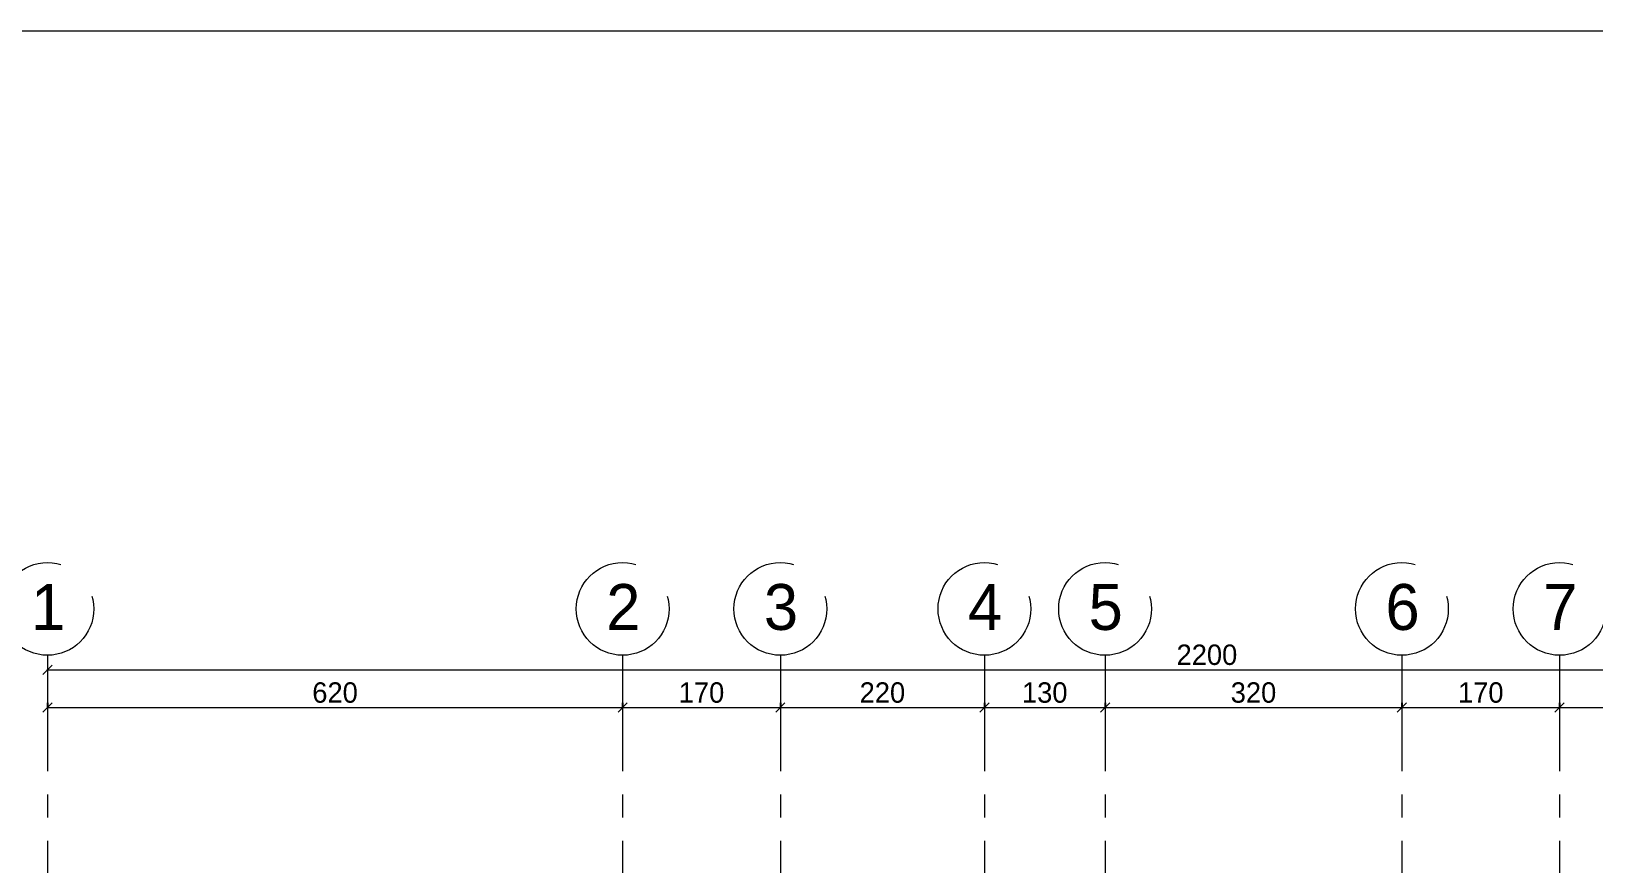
# Model space of a CAD drawing. Header units: inches. Extents: x -114 to 635, y -137 to 57.
# Drawn here: x 292.12 to 308.96, y 28.92 to 37.89 of the extents above; entities that cross this region are included whole.
import ezdxf

# ---------------------------------------------------------------- set-up
doc = ezdxf.new("R2010")
doc.units = ezdxf.units.IN
doc.header["$MEASUREMENT"] = 0
doc.header["$PDMODE"] = 98
doc.linetypes.add('CENTER', pattern=[2, 1.25, -0.25, 0.25, -0.25])
doc.linetypes.add('CENTERX2', pattern=[4, 2.5, -0.5, 0.5, -0.5])
doc.layers.get('0').update_dxf_attribs({"lineweight": 5})
doc.layers.get('Defpoints').update_dxf_attribs({"lineweight": 5})
doc.layers.add('AXIES', color=7, linetype='CENTER', lineweight=0, true_color=0x949596)
doc.layers.add('AXIS DIMENSION', color=8, linetype='Continuous', lineweight=5)
doc.layers.add('BORDER A2', color=7, linetype='Continuous', lineweight=50)
doc.styles.add('A0$0$002-F.FLOOR PLAN$0$xref plans$0$ATTRIBUTE', font='BKANT.TTF')
doc.styles.add('MAIN', font='')
doc.styles.get('MAIN').set_extended_font_data('Shonar Bangla')
doc.dimstyles.new('MFS-AXIS', dxfattribs={"dimtxt": 0.22, "dimasz": 0.1, "dimexe": 0, "dimexo": 0.15, "dimgap": 0.05, "dimtad": 1, "dimdec": 0, "dimlfac": 100, "dimzin": 0, "dimdsep": 46, "dimtxsty": 'MAIN', "dimblk": 'OBLIQUE', "dimcen": 0.09, "dimclrd": 1, "dimclre": 1, "dimclrt": 2, "dimadec": 0, "dimazin": 0, "dimtfac": 1, "dimtdec": 0, "dimtix": 1, "dimtofl": 0, "dimtmove": 2, "dimatfit": 3, "dimldrblk": 'OBLIQUE', "dimfxl": 0.05, "dimfxlon": 1, "dimtolj": 1, "dimtzin": 0, "dimlwd": -1, "dimarcsym": 1})

# ---------------------------------------------------------------- blocks, each defined once
blk = doc.blocks.new('_Oblique')
at = {"color": 0, "lineweight": -2}
blk.add_line((-0.5, -0.5), (0.5, 0.5), dxfattribs=at)
blk = doc.blocks.new('*D1008')
at = {"layer": 'AXIS DIMENSION', "color": 1, "linetype": 'Continuous', "lineweight": -2, "transparency": 16777216}
for p, q in [((292.295, 30.652), (292.295, 30.602)), ((298.495, 30.652), (298.495, 30.602))]:
    blk.add_line(p, q, dxfattribs=at)
at = {"layer": 'AXIS DIMENSION', "color": 17, "linetype": 'Continuous', "transparency": 16777216}
blk.add_line((292.295, 30.602), (298.495, 30.602), dxfattribs=at)
at = {"layer": 'Defpoints', "color": 0, "transparency": 16777216}
for p in [(292.295, 31.165), (298.495, 31.165), (298.495, 30.602)]:
    blk.add_point(p, dxfattribs=at)
at = {"layer": 'AXIS DIMENSION', "color": 17, "transparency": 16777216, "xscale": 0.1, "yscale": 0.1, "zscale": 0.1, "rotation": 180}
blk.add_blockref('_Oblique', (292.295, 30.602), dxfattribs=at)
at = {"layer": 'AXIS DIMENSION', "color": 17, "transparency": 16777216, "xscale": 0.1, "yscale": 0.1, "zscale": 0.1}
blk.add_blockref('_Oblique', (298.495, 30.602), dxfattribs=at)
at = {"layer": 'AXIS DIMENSION', "color": 3, "transparency": 16777216, "insert": (295.395, 30.762), "char_height": 0.22, "attachment_point": 5, "style": 'MAIN'}
blk.add_mtext('\\A1;620', dxfattribs=at)
blk = doc.blocks.new('*D1009')
at = {"layer": 'AXIS DIMENSION', "color": 1, "linetype": 'Continuous', "lineweight": -2, "transparency": 16777216}
blk.add_line((298.495, 30.652), (298.495, 30.602), dxfattribs=at)
at = {"layer": 'AXIS DIMENSION', "color": 17, "linetype": 'Continuous', "transparency": 16777216}
blk.add_line((298.495, 30.602), (300.195, 30.602), dxfattribs=at)
at = {"layer": 'Defpoints', "color": 0, "transparency": 16777216}
for p in [(298.495, 31.165), (300.195, 30.602), (300.195, 30.602)]:
    blk.add_point(p, dxfattribs=at)
at = {"layer": 'AXIS DIMENSION', "color": 17, "transparency": 16777216, "xscale": 0.1, "yscale": 0.1, "zscale": 0.1, "rotation": 180}
blk.add_blockref('_Oblique', (298.495, 30.602), dxfattribs=at)
at = {"layer": 'AXIS DIMENSION', "color": 17, "transparency": 16777216, "xscale": 0.1, "yscale": 0.1, "zscale": 0.1}
blk.add_blockref('_Oblique', (300.195, 30.602), dxfattribs=at)
at = {"layer": 'AXIS DIMENSION', "color": 3, "transparency": 16777216, "insert": (299.345, 30.762), "char_height": 0.22, "attachment_point": 5, "style": 'MAIN'}
blk.add_mtext('\\A1;170', dxfattribs=at)
blk = doc.blocks.new('*D1010')
at = {"layer": 'AXIS DIMENSION', "color": 1, "linetype": 'Continuous', "lineweight": -2, "transparency": 16777216}
blk.add_line((300.195, 30.652), (300.195, 30.602), dxfattribs=at)
at = {"layer": 'AXIS DIMENSION', "color": 17, "linetype": 'Continuous', "transparency": 16777216}
blk.add_line((300.195, 30.602), (302.395, 30.602), dxfattribs=at)
at = {"layer": 'Defpoints', "color": 0, "transparency": 16777216}
for p in [(300.195, 30.88), (302.395, 30.602), (302.395, 30.602)]:
    blk.add_point(p, dxfattribs=at)
at = {"layer": 'AXIS DIMENSION', "color": 17, "transparency": 16777216, "xscale": 0.1, "yscale": 0.1, "zscale": 0.1, "rotation": 180}
blk.add_blockref('_Oblique', (300.195, 30.602), dxfattribs=at)
at = {"layer": 'AXIS DIMENSION', "color": 17, "transparency": 16777216, "xscale": 0.1, "yscale": 0.1, "zscale": 0.1}
blk.add_blockref('_Oblique', (302.395, 30.602), dxfattribs=at)
at = {"layer": 'AXIS DIMENSION', "color": 3, "transparency": 16777216, "insert": (301.295, 30.762), "char_height": 0.22, "attachment_point": 5, "style": 'MAIN'}
blk.add_mtext('\\A1;220', dxfattribs=at)
blk = doc.blocks.new('*D1011')
at = {"layer": 'AXIS DIMENSION', "color": 1, "linetype": 'Continuous', "lineweight": -2, "transparency": 16777216}
blk.add_line((302.395, 30.652), (302.395, 30.602), dxfattribs=at)
at = {"layer": 'AXIS DIMENSION', "color": 17, "linetype": 'Continuous', "transparency": 16777216}
blk.add_line((302.395, 30.602), (303.695, 30.602), dxfattribs=at)
at = {"layer": 'Defpoints', "color": 0, "transparency": 16777216}
for p in [(302.395, 30.88), (303.695, 30.602), (303.695, 30.602)]:
    blk.add_point(p, dxfattribs=at)
at = {"layer": 'AXIS DIMENSION', "color": 17, "transparency": 16777216, "xscale": 0.1, "yscale": 0.1, "zscale": 0.1, "rotation": 180}
blk.add_blockref('_Oblique', (302.395, 30.602), dxfattribs=at)
at = {"layer": 'AXIS DIMENSION', "color": 17, "transparency": 16777216, "xscale": 0.1, "yscale": 0.1, "zscale": 0.1}
blk.add_blockref('_Oblique', (303.695, 30.602), dxfattribs=at)
at = {"layer": 'AXIS DIMENSION', "color": 3, "transparency": 16777216, "insert": (303.045, 30.762), "char_height": 0.22, "attachment_point": 5, "style": 'MAIN'}
blk.add_mtext('\\A1;130', dxfattribs=at)
blk = doc.blocks.new('*D1012')
at = {"layer": 'AXIS DIMENSION', "color": 1, "linetype": 'Continuous', "lineweight": -2, "transparency": 16777216}
blk.add_line((303.695, 30.652), (303.695, 30.602), dxfattribs=at)
at = {"layer": 'AXIS DIMENSION', "color": 17, "linetype": 'Continuous', "transparency": 16777216}
blk.add_line((303.695, 30.602), (306.895, 30.602), dxfattribs=at)
at = {"layer": 'Defpoints', "color": 0, "transparency": 16777216}
for p in [(303.695, 30.88), (306.895, 30.602), (306.895, 30.602)]:
    blk.add_point(p, dxfattribs=at)
at = {"layer": 'AXIS DIMENSION', "color": 17, "transparency": 16777216, "xscale": 0.1, "yscale": 0.1, "zscale": 0.1, "rotation": 180}
blk.add_blockref('_Oblique', (303.695, 30.602), dxfattribs=at)
at = {"layer": 'AXIS DIMENSION', "color": 17, "transparency": 16777216, "xscale": 0.1, "yscale": 0.1, "zscale": 0.1}
blk.add_blockref('_Oblique', (306.895, 30.602), dxfattribs=at)
at = {"layer": 'AXIS DIMENSION', "color": 3, "transparency": 16777216, "insert": (305.295, 30.762), "char_height": 0.22, "attachment_point": 5, "style": 'MAIN'}
blk.add_mtext('\\A1;320', dxfattribs=at)
blk = doc.blocks.new('*D1013')
at = {"layer": 'AXIS DIMENSION', "color": 1, "linetype": 'Continuous', "lineweight": -2, "transparency": 16777216}
blk.add_line((306.895, 30.652), (306.895, 30.602), dxfattribs=at)
at = {"layer": 'AXIS DIMENSION', "color": 17, "linetype": 'Continuous', "transparency": 16777216}
blk.add_line((306.895, 30.602), (308.595, 30.602), dxfattribs=at)
at = {"layer": 'Defpoints', "color": 0, "transparency": 16777216}
for p in [(306.895, 30.88), (308.595, 30.602), (308.595, 30.602)]:
    blk.add_point(p, dxfattribs=at)
at = {"layer": 'AXIS DIMENSION', "color": 17, "transparency": 16777216, "xscale": 0.1, "yscale": 0.1, "zscale": 0.1, "rotation": 180}
blk.add_blockref('_Oblique', (306.895, 30.602), dxfattribs=at)
at = {"layer": 'AXIS DIMENSION', "color": 17, "transparency": 16777216, "xscale": 0.1, "yscale": 0.1, "zscale": 0.1}
blk.add_blockref('_Oblique', (308.595, 30.602), dxfattribs=at)
at = {"layer": 'AXIS DIMENSION', "color": 3, "transparency": 16777216, "insert": (307.745, 30.762), "char_height": 0.22, "attachment_point": 5, "style": 'MAIN'}
blk.add_mtext('\\A1;170', dxfattribs=at)
blk = doc.blocks.new('*D1014')
at = {"layer": 'AXIS DIMENSION', "color": 1, "linetype": 'Continuous', "lineweight": -2, "transparency": 16777216}
blk.add_line((308.595, 30.652), (308.595, 30.602), dxfattribs=at)
at = {"layer": 'AXIS DIMENSION', "color": 17, "linetype": 'Continuous', "transparency": 16777216}
blk.add_line((308.595, 30.602), (312.095, 30.602), dxfattribs=at)
at = {"layer": 'Defpoints', "color": 0, "transparency": 16777216}
for p in [(308.595, 30.88), (312.095, 30.602), (312.095, 30.602)]:
    blk.add_point(p, dxfattribs=at)
at = {"layer": 'AXIS DIMENSION', "color": 17, "transparency": 16777216, "xscale": 0.1, "yscale": 0.1, "zscale": 0.1, "rotation": 180}
blk.add_blockref('_Oblique', (308.595, 30.602), dxfattribs=at)
at = {"layer": 'AXIS DIMENSION', "color": 17, "transparency": 16777216, "xscale": 0.1, "yscale": 0.1, "zscale": 0.1}
blk.add_blockref('_Oblique', (312.095, 30.602), dxfattribs=at)
at = {"layer": 'AXIS DIMENSION', "color": 3, "transparency": 16777216, "insert": (310.345, 30.762), "char_height": 0.22, "attachment_point": 5, "style": 'MAIN'}
blk.add_mtext('\\A1;350', dxfattribs=at)
blk = doc.blocks.new('*D1016')
at = {"layer": 'AXIS DIMENSION', "color": 1, "linetype": 'Continuous', "lineweight": -2, "transparency": 16777216}
for p, q in [((292.295, 31.015), (292.295, 31.009)), ((314.295, 31.015), (314.295, 31.009))]:
    blk.add_line(p, q, dxfattribs=at)
at = {"layer": 'AXIS DIMENSION', "color": 17, "linetype": 'Continuous', "transparency": 16777216}
blk.add_line((292.295, 31.009), (314.295, 31.009), dxfattribs=at)
at = {"layer": 'Defpoints', "color": 0, "transparency": 16777216}
for p in [(292.295, 31.165), (314.295, 31.165), (314.295, 31.009)]:
    blk.add_point(p, dxfattribs=at)
at = {"layer": 'AXIS DIMENSION', "color": 17, "transparency": 16777216, "xscale": 0.1, "yscale": 0.1, "zscale": 0.1, "rotation": 180}
blk.add_blockref('_Oblique', (292.295, 31.009), dxfattribs=at)
at = {"layer": 'AXIS DIMENSION', "color": 17, "transparency": 16777216, "xscale": 0.1, "yscale": 0.1, "zscale": 0.1}
blk.add_blockref('_Oblique', (314.295, 31.009), dxfattribs=at)
at = {"layer": 'AXIS DIMENSION', "color": 3, "transparency": 16777216, "insert": (304.793, 31.169), "char_height": 0.22, "attachment_point": 5, "style": 'MAIN'}
blk.add_mtext('\\A1;2200', dxfattribs=at)

msp = doc.modelspace()

# ---------------------------------------------------------------- linework, layer by layer
at = {"layer": 'AXIES', "linetype": 'CENTERX2', "ltscale": 0.5}
for p, q in [((292.295, 31.165), (292.295, 13.874)), ((298.495, 31.165), (298.495, 13.874)), ((300.195, 31.165), (300.195, 13.874)), ((302.395, 31.165), (302.395, 13.874)), ((303.695, 31.165), (303.695, 13.874)), ((306.895, 31.165), (306.895, 13.874)), ((308.595, 31.165), (308.595, 13.874))]:
    msp.add_line(p, q, dxfattribs=at)
at = {"layer": 'AXIES', "linetype": 'CENTERX2'}
for centre in [(292.295, 31.665), (298.495, 31.665), (300.195, 31.665), (302.395, 31.665), (303.695, 31.665), (306.895, 31.665), (308.595, 31.665)]:
    msp.add_circle(centre, 0.5, dxfattribs=at)
at = {"layer": 'BORDER A2', "lineweight": 5}
msp.add_lwpolyline([(279.485, -2.308), (325.085, -2.308), (325.085, 37.892), (279.485, 37.892)], close=True, dxfattribs=at)

# ---------------------------------------------------------------- texts
at = {"layer": 'AXIES', "linetype": 'CENTERX2', "style": 'A0$0$002-F.FLOOR PLAN$0$xref plans$0$ATTRIBUTE'}
for s, p in [('1', (292.118, 31.438)), ('2', (298.318, 31.438)), ('3', (300.018, 31.438)), ('4', (302.218, 31.438)), ('5', (303.518, 31.438)), ('6', (306.718, 31.438)), ('7', (308.418, 31.438))]:
    msp.add_text(s, height=0.495, dxfattribs=at).set_placement(p)

# ---------------------------------------------------------------- dimensions: what is measured, and where the dimension line sits
at = {"layer": 'AXIS DIMENSION'}
dim = msp.add_linear_dim(base=(314.295, 31.009), p1=(292.295, 31.165), p2=(314.295, 31.165), dimstyle='MFS-AXIS', override={"dimclrd": 17, "dimclrt": 3}, dxfattribs=at)
dim.commit()
dim.dimension.update_dxf_attribs({"geometry": '*D1016', "text_midpoint": (304.793, 31.169), "dimtype": 160})
for base, p1, p2, picture, middle in [((298.495, 30.602), (292.295, 31.165), (298.495, 31.165), '*D1008', (295.395, 30.762)), ((300.195, 30.602), (298.495, 31.165), (300.195, 30.602), '*D1009', (299.345, 30.762)), ((302.395, 30.602), (300.195, 30.88), (302.395, 30.602), '*D1010', (301.295, 30.762)), ((303.695, 30.602), (302.395, 30.88), (303.695, 30.602), '*D1011', (303.045, 30.762)), ((306.895, 30.602), (303.695, 30.88), (306.895, 30.602), '*D1012', (305.295, 30.762)), ((308.595, 30.602), (306.895, 30.88), (308.595, 30.602), '*D1013', (307.745, 30.762)), ((312.095, 30.602), (308.595, 30.88), (312.095, 30.602), '*D1014', (310.345, 30.762))]:
    dim = msp.add_linear_dim(base=base, p1=p1, p2=p2, dimstyle='MFS-AXIS', override={"dimclrd": 17, "dimclrt": 3}, dxfattribs=at)
    dim.commit()
    dim.dimension.update_dxf_attribs({"geometry": picture, "text_midpoint": middle})

doc.saveas('drawing.dxf')
